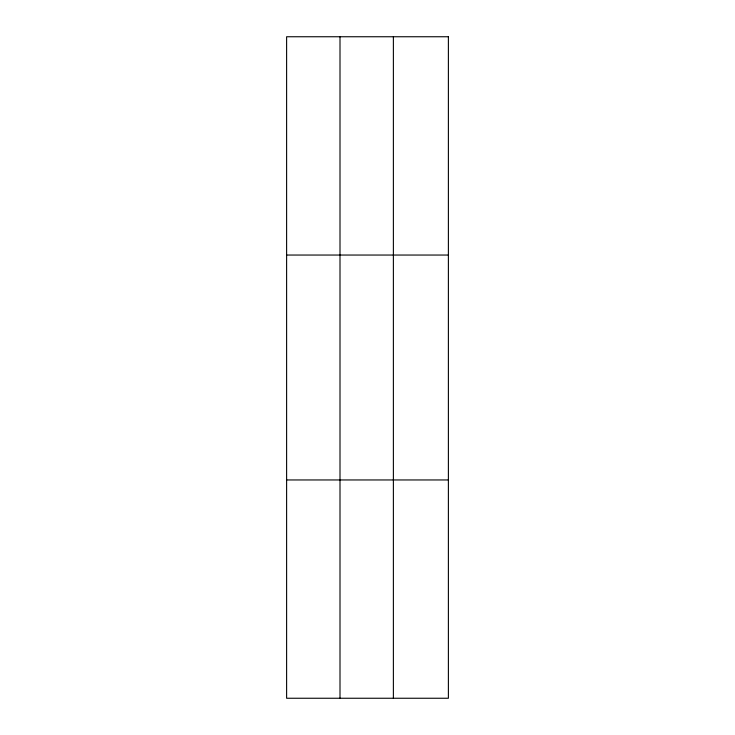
<?xml version="1.0" encoding="UTF-8"?>
<svg xmlns="http://www.w3.org/2000/svg" width="735" height="735" viewBox="0 0 735 735"><rect width="100%" height="100%" fill="white"/><g stroke="black" fill="none" stroke-linecap="round" stroke-linejoin="round"><path stroke-width="1.1" d="M340.002 36.75L340.002 698.25M393.381 36.75L393.381 698.25M286.613 255.045L448.387 255.045M286.613 479.955L448.387 479.955M448.387 36.75L448.387 698.25L286.613 698.25L286.613 36.75L448.387 36.75"/></g></svg>
